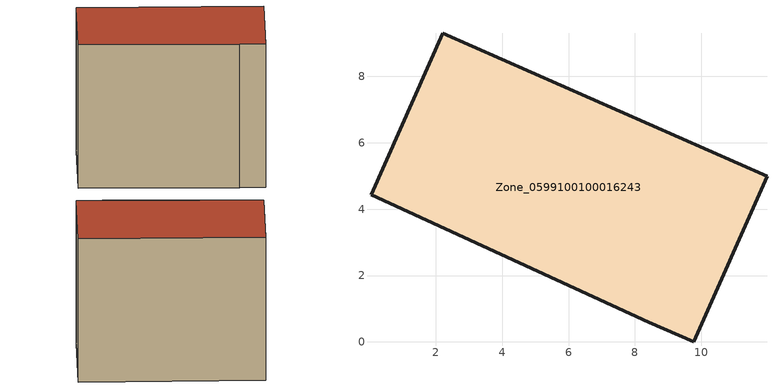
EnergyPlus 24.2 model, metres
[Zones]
Zone_0599100100016243
 floor ground (C_G): 8.42,0.6 0.07,4.43 2.21,9.3 11.98,4.99 9.77,0 z0
 wall outside (C_F): 9.77,0 11.98,4.99 2.21,9.3 0.07,4.43 8.42,0.6 9.77,0 z0:8.89
 roof outside (C_R): 0.07,4.43 8.42,0.6 9.77,0 11.98,4.99 2.21,9.3 z8.89
[BUILDING]
Pand.0599100100016243: North Axis=0; Terrain=City; Loads Convergence Tolerance Value=0.04; Temperature Convergence Tolerance Value=0.4; Solar Distribution=FullExterior; Maximum Number of Warmup Days=25; Minimum Number of Warmup Days=1
[Site:Location]
Rotterdam.The.Hague.AP_ZH_NLD Design_Conditions: Latitude=51.96; Longitude=4.45; Time Zone=1; Elevation=-4.5
[SITE:GROUNDTEMPERATURE:BUILDINGSURFACE]
18, 18, 18, 18, 18, 18, 18, 18, 18, 18, 18, 18
[MATERIAL] Thermal Absorptance=0.9; Solar Absorptance=0.7; Visible Absorptance=0.7
Name | Roughness | Thickness | Conductivity | Density | Specific Heat
G.TC.2015-2018 | MediumSmooth | 0.15 | 0.0428571 | 540 | 1210
F.TC.2015-2018 | Rough | 0.3 | 0.0666667 | 1920 | 840
R.TC.2015-2018 | MediumRough | 0.2 | 0.0333333 | 1500 | 1000
[CONSTRUCTION]
C_G: G.TC.2015-2018
C_F: F.TC.2015-2018
C_R: R.TC.2015-2018
[ZONE]
Zone_0599100100016243: Type=1; Multiplier=1; Ceiling Height=Autocalculate; Volume=Autocalculate; Floor Area=autocalculate; Part of Total Floor Area=Yes
[ZONEINFILTRATION:DESIGNFLOWRATE]
Infil_Zone_0599100100016243: Zone or ZoneList or Space or SpaceList=Zone_0599100100016243; Schedule=AlwaysOn; Design Flow Rate Calculation Method=Flow/Area; Flow Rate per Floor Area=0.0015; Constant Term Coefficient=1; Temperature Term Coefficient=0; Velocity Term Coefficient=0; Velocity Squared Term Coefficient=0
[HVACTEMPLATE:ZONE:IDEALLOADSAIRSYSTEM]
Zone_0599100100016243: Maximum Heating Supply Air Temperature=50; Minimum Cooling Supply Air Temperature=13; Maximum Heating Supply Air Humidity Ratio=0.0156; Minimum Cooling Supply Air Humidity Ratio=0.0077; Heating Limit=NoLimit; Cooling Limit=NoLimit; Dehumidification Control Type=ConstantSensibleHeatRatio; Cooling Sensible Heat Ratio=0.7; Dehumidification Setpoint=60; Humidification Control Type=None; Humidification Setpoint=30; Outdoor Air Method=None; Outdoor Air Flow Rate per Person=0.00944; Outdoor Air Flow Rate per Zone Floor Area=0; Outdoor Air Flow Rate per Zone=0; Demand Controlled Ventilation Type=None; Outdoor Air Economizer Type=NoEconomizer; Heat Recovery Type=None; Sensible Heat Recovery Effectiveness=0.7; Latent Heat Recovery Effectiveness=0.65
[ZONECONTROL:THERMOSTAT]
ThermostatControl_Zone_0599100100016243: Zone or ZoneList=Zone_0599100100016243; Control Type Schedule=DualSetpointControlType; Control 1=Thermostat_Zone_0599100100016243; Temperature Difference Between Cutout And Setpoint=0
[THERMOSTATSETPOINT:DUALSETPOINT]
Thermostat_Zone_0599100100016243: Heating Setpoint Temperature Schedule=HeatingSetpoint_Zone_0599100100016243; Cooling Setpoint Temperature Schedule=CoolingSetpoint_Zone_0599100100016243
[SCHEDULE:COMPACT]
HeatingSetpoint_Zone_0599100100016243: Through: 12/31, For: AllDays, Until: 24:00, 21
CoolingSetpoint_Zone_0599100100016243: Through: 12/31, For: AllDays, Until: 24:00, 24
DualSetpointControlType: Through: 12/31, For: AllDays, Until: 24:00, 4
AlwaysOn: Through: 12/31, For: AllDays, Until: 24:00, 1
